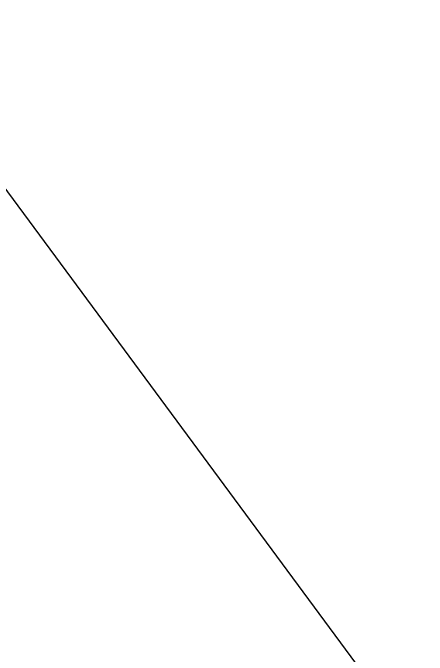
# Model space of a CAD drawing. Header units: millimetres. Extents: x 0 to 1840, y -1118 to 817.
# Drawn here: x 143.203456 to 143.206565, y -459.661917 to -459.6571 of the extents above; entities that cross this region are included whole.
import ezdxf

# ---------------------------------------------------------------- set-up
doc = ezdxf.new("R2010")
doc.units = ezdxf.units.MM
doc.layers.add('Blocks', color=7, linetype='Continuous')
doc.layers.add('Blocks$Inner', color=7, linetype='Continuous', lineweight=25, true_color=0x007f00)
doc.layers.add('Blocks$Outline', color=7, linetype='Continuous', lineweight=35, true_color=0xff3f3f)

# ---------------------------------------------------------------- blocks, each defined once
blk = doc.blocks.new('N02 Office Chair Back')
at = {"layer": 'Blocks$Inner'}
blk.add_line((143.4086424, 655.0934708), (140.9721822, 658.3886555), dxfattribs=at)
for points, knots in [([(225.4441099, 416.5623928), (223.87402, 416.6513674), (212.866595, 417.2751413), (196.3555819, 419.9155626), (176.7517456, 433.6191012), (160.1823086, 454.418215), (148.2262198, 489.1974279), (142.1948388, 553.6996488), (143.6881836, 606.315522), (144.7513653, 643.7752122), (145.0010538, 652.5726292), (145.2507423, 661.3700463), (145.5004308, 670.1674633)], [59.70635, 59.70635, 59.70635, 59.70635, 64.431904, 92.835775, 108.037966, 135.233907, 171.143155, 216.597136, 328.940201, 328.940201, 328.940201, 355.323996, 355.323996, 355.323996, 355.323996]), ([(141.1728133, 661.93097), (141.1638444, 661.625856), (141.1751069, 660.9759023), (141.2829716, 660.0705072), (141.4400989, 659.2976183), (141.597462, 658.6962707), (141.7651337, 658.179531), (141.9037186, 657.8112829), (141.9892755, 657.5991259), (142.078885, 657.3863984), (142.2002575, 657.1158943), (142.4165045, 656.6721991), (142.8517571, 655.8773109), (143.4776125, 654.9622569), (144.2073618, 654.1108524), (144.6717577, 653.6441242), (144.947924, 653.3924239), (145.0224429, 653.326243)], [1, 1, 1, 1, 1.0277778, 1.0555556, 1.0694444, 1.0833333, 1.0972222, 1.1041667, 1.1076389, 1.1111111, 1.1180556, 1.125, 1.1388889, 1.1666667, 1.1805556, 1.1944444, 1.1995356, 1.1995356, 1.1995356, 1.1995356]), ([(145.0414948, 653.9975081), (145.0290028, 654.0094337), (144.3629157, 654.6478716), (143.4323954, 655.7441999), (142.503138, 657.5354753), (141.853911, 659.4049576), (141.6775806, 660.8673141), (141.6981855, 661.8287182)], [0.8322728, 0.8322728, 0.8322728, 0.8322728, 0.8333333, 0.8888889, 0.9166667, 0.9444444, 1, 1, 1, 1])]:
    blk.add_open_spline(points, degree=3, knots=knots, dxfattribs=at)
at = {"layer": 'Blocks$Outline'}
blk.add_open_spline([(143.362887, 655.1556924), (143.1357561, 655.4676051), (142.7765254, 656.0147043), (142.4165045, 656.6721991), (142.2002575, 657.1158943), (142.078885, 657.3863984), (141.9892755, 657.5991259), (141.9037186, 657.8112829), (141.7651337, 658.179531), (141.597462, 658.6962707), (141.4400989, 659.2976183), (141.2829716, 660.0705072), (141.1751069, 660.9759023), (141.1638444, 661.625856), (141.1728133, 661.93097), (141.1698008, 662.2301835), (141.1637454, 662.8287457), (141.1545707, 663.7270003), (141.145305, 664.6256483), (141.1359635, 665.5246139), (141.1234985, 666.7232741), (141.1079588, 668.2214293), (141.0956706, 669.419343), (141.0895599, 670.0181537), (141.0893533, 670.0383998), (141.0891467, 670.0586457), (141.0889402, 670.0788915)], degree=3, knots=[-1.158264, -1.158264, -1.158264, -1.158264, -1.138889, -1.125, -1.118056, -1.111111, -1.107639, -1.104167, -1.097222, -1.083333, -1.069444, -1.055556, -1.027778, -1, -1, -1, -0.888889, -0.777778, -0.666667, -0.555556, -0.444444, -0.222222, 0, 0, 0, 0.007513, 0.007513, 0.007513, 0.007513], dxfattribs=at)

msp = doc.modelspace()

# ---------------------------------------------------------------- block references
at = {"layer": 'Blocks'}
msp.add_blockref('N02 Office Chair Back', (0, -1115.0294708), dxfattribs=at)

doc.saveas('drawing.dxf')
